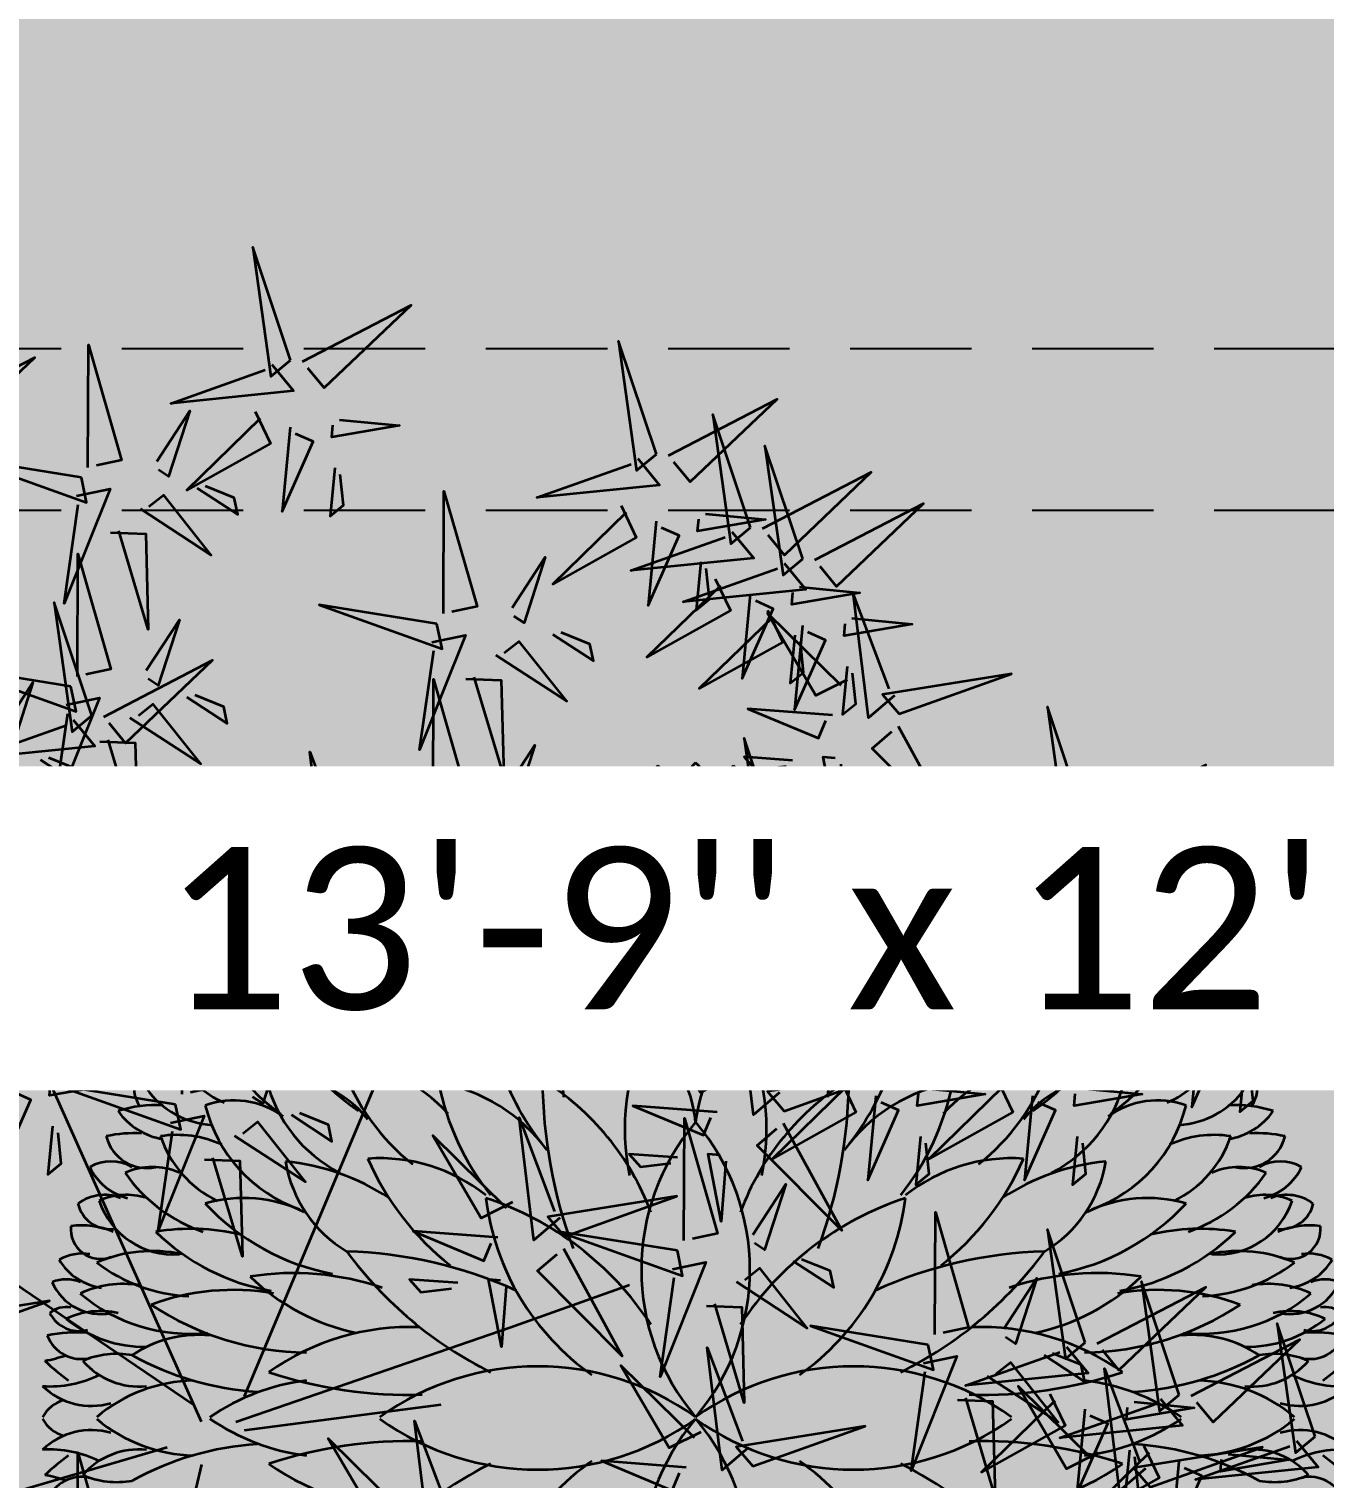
# Model space of a CAD drawing. Header units: millimetres. Extents: x -620 to 116137, y -21481 to 17762.
# Drawn here: x 4790 to 5590, y 6544 to 7439 of the extents above; entities that cross this region are included whole.
import ezdxf

# ---------------------------------------------------------------- set-up
doc = ezdxf.new("R2010")
doc.units = ezdxf.units.MM
doc.header["$LTSCALE"] = 150
doc.linetypes.add('1625_East Villa$0$DASHED', pattern=[0.75, 0.5, -0.25])
for name, color, linetype in [('1625_East Villa$0$ad-Elevation 10', 8, 'Continuous'), ('1625_East Villa$0$ad-Furniture', 8, 'Continuous'), ('1625_East Villa$0$ad-Text main', 7, 'Continuous')]:
    doc.layers.add(name, color=color, linetype=linetype)
doc.layers.add('1625_East Villa$0$ad-Landscape', color=7, linetype='Continuous', lineweight=35, true_color=0x007f00)
doc.layers.add('1625_East Villa$0$ad-Landscape 2', color=7, linetype='Continuous', lineweight=35, true_color=0x264c00)
doc.styles.add('1625_East Villa$0$Standard', font='calibril.ttf')

# ---------------------------------------------------------------- blocks, each defined once
blk = doc.blocks.new('1625_East Villa$0$bamboo')
at = {"layer": '1625_East Villa$0$ad-Landscape 2'}
for p, q in [((43.5, 73), (278.2, 631.2)), ((-12.4, 39.5), (-247.1, 564.2)), ((-23.6, 61.9), (-370, 296.3)), ((390, 162.3), (546.4, 218.1)), ((32.3, 39.5), (390, 162.3)), ((43.5, 28.4), (300.5, 61.9)), ((-57.1, 6), (-247.1, -49.8)), ((-12.4, -16.3), (-113, -440.5))]:
    blk.add_line(p, q, dxfattribs=at)
for points in [[(103.7, 1424.7), (54.4, 1572.3), (77.9, 1403.4), (103.7, 1424.7)], [(119.4, 1423.2), (261.4, 1496.7), (147.9, 1388.7), (126.6, 1414.5)], [(-160.7, 1284.9), (-160, 1444.8), (-116.9, 1294.1), (-149.7, 1287.2)], [(581.6, 1302), (532.2, 1449.6), (555.7, 1280.7), (581.6, 1302)], [(-372, 1355), (-230.1, 1428.5), (-343.6, 1320.5), (-364.9, 1346.4)], [(79.4, 1419.1), (107.8, 1384.6), (-52.4, 1368.4), (70.8, 1412)], [(597.3, 1300.4), (739.2, 1374), (625.7, 1265.9), (604.4, 1291.8)], [(-70.9, 1292.4), (-27.7, 1358.5), (-55.4, 1272.9), (-68.6, 1281.5)], [(57.7, 1357.7), (77.5, 1316.1), (-31.5, 1255.3), (64.8, 1349.1)], [(167.7, 1347.1), (246.3, 1339.5), (157.6, 1324.2), (159.1, 1340)], [(704.4, 1206.5), (655.1, 1354.1), (678.6, 1185.2), (704.4, 1206.5)], [(103.3, 1337.4), (92.8, 1227.4), (133.3, 1318.7), (110.4, 1328.8)], [(772.7, 1165.6), (723.3, 1313.2), (746.9, 1144.3), (772.7, 1165.6)], [(-169.3, 1271.7), (-323, 1296.4), (-162.4, 1238.9), (-169.3, 1271.7)], [(557.2, 1296.4), (585.7, 1261.9), (425.4, 1245.7), (548.6, 1289.3)], [(161.7, 1284.2), (155.7, 1221.3), (172.9, 1235.5), (168.8, 1275.6)], [(720.2, 1205), (862.1, 1278.5), (748.6, 1170.5), (727.3, 1196.4)], [(-175.7, 1247.6), (-131.9, 1256.8), (-191.9, 1107.3), (-173.4, 1236.6)], [(-92.2, 1230.9), (0.4, 1170.5), (-61.7, 1248.7), (-81.3, 1233.2)], [(-18, 1257.9), (35, 1223.4), (30.4, 1245.3), (-7, 1260.2)], [(303.5, 1094), (304.2, 1253.9), (347.3, 1103.2), (314.4, 1096.3)], [(535.5, 1235), (555.3, 1193.4), (446.4, 1132.5), (542.6, 1226.4)], [(788.4, 1164.1), (930.3, 1237.6), (816.9, 1129.6), (795.5, 1155.5)], [(581.2, 1214.7), (570.7, 1104.6), (611.1, 1195.9), (588.3, 1206.1)], [(645.6, 1224.3), (724.2, 1216.7), (635.4, 1201.5), (637, 1217.2)], [(-131.4, 1199.8), (-85.3, 1198.1), (-81.9, 1073.4), (-120.4, 1202.1)], [(680.1, 1200.9), (708.6, 1166.4), (548.3, 1150.2), (671.5, 1193.8)], [(-174.3, 1012.2), (-173.7, 1172.1), (-130.6, 1021.4), (-163.4, 1014.5)], [(393.3, 1101.5), (436.5, 1167.6), (408.8, 1082), (395.6, 1090.6)], [(748.4, 1160), (776.8, 1125.5), (616.6, 1109.3), (739.8, 1152.9)], [(639.6, 1161.5), (633.5, 1098.6), (650.8, 1112.8), (646.7, 1152.8)], [(658.4, 1139.6), (678.2, 1098), (569.2, 1037.1), (665.5, 1130.9)], [(704, 1119.3), (693.5, 1009.2), (734, 1100.5), (711.2, 1110.6)], [(768.4, 1128.9), (847.1, 1121.3), (758.3, 1106.1), (759.8, 1121.8)], [(892.5, 987.3), (858.6, 958.2), (839.1, 1118), (885.2, 995.8)], [(-155.7, 961.1), (-205, 1108.7), (-181.5, 939.8), (-155.7, 961.1)], [(294.9, 1080.8), (141.2, 1105.5), (301.8, 1048), (294.9, 1080.8)], [(726.6, 1098.6), (746.5, 1057), (637.5, 996.2), (733.8, 1090)], [(-84.5, 1019.7), (-41.3, 1085.8), (-69, 1000.1), (-82.2, 1008.8)], [(830.7, 1007.8), (789.5, 987.1), (726.4, 1094.8), (822.2, 1000.5)], [(772.3, 1078.4), (761.8, 968.3), (802.3, 1059.6), (779.4, 1069.7)], [(836.7, 1088), (915.3, 1080.4), (826.6, 1065.2), (828.1, 1080.9)], [(288.5, 1056.7), (332.3, 1065.9), (272.3, 916.4), (290.8, 1045.7)], [(446.2, 1067), (499.2, 1032.5), (494.6, 1054.4), (457.2, 1069.3)], [(762.4, 1066), (756.4, 1003.1), (773.6, 1017.3), (769.5, 1057.4)], [(372, 1040), (464.6, 979.6), (402.5, 1057.8), (382.9, 1042.3)], [(-183, 999), (-336.7, 1023.7), (-176.1, 966.2), (-183, 999)], [(-140, 959.5), (2, 1033.1), (-111.5, 925), (-132.8, 950.9)], [(830.7, 1025.1), (824.7, 962.2), (841.9, 976.4), (837.8, 1016.5)], [(-275.7, 937.9), (-232.5, 1004), (-260.1, 918.3), (-273.4, 927)], [(289.9, 848.6), (290.5, 1008.4), (333.6, 857.8), (300.8, 850.9)], [(332.8, 1008.9), (378.9, 1007.2), (382.3, 882.5), (343.8, 1011.2)], [(898.5, 963.1), (1045.1, 1015.5), (876.7, 988.5), (898.5, 963.1)], [(-189.3, 974.8), (-145.6, 984), (-205.5, 834.6), (-187, 963.9)], [(-31.6, 985.2), (21.3, 950.7), (16.7, 972.5), (-20.7, 987.5)], [(-105.9, 958.2), (-13.2, 897.8), (-75.4, 976), (-94.9, 960.5)], [(811.3, 961.7), (701, 970), (793.1, 931.4), (802.8, 954.4)], [(1141.3, 824.7), (1092, 972.3), (1115.5, 803.4), (1141.3, 824.7)], [(-180, 955.5), (-151.6, 921), (-311.8, 904.8), (-188.6, 948.4)], [(897.3, 947.3), (973.8, 807), (863.4, 918.2), (888.9, 940.1)], [(-145, 927.1), (-99, 925.4), (-95.6, 800.6), (-134.1, 929.4)], [(745.4, 783.8), (696, 931.4), (719.6, 762.5), (745.4, 783.8)], [(182.5, 782.8), (148.6, 753.6), (129.1, 913.5), (175.2, 791.2)], [(379.6, 856.1), (422.9, 922.2), (395.2, 836.5), (381.9, 845.1)], [(-297, 876.4), (-204.4, 816), (-266.5, 894.2), (-286.1, 878.7)], [(-201.7, 894.1), (-181.9, 852.5), (-290.9, 791.6), (-194.6, 885.5)], [(-222.7, 903.4), (-169.8, 868.9), (-174.4, 890.7), (-211.8, 905.7)], [(120.7, 803.3), (79.5, 782.6), (16.5, 890.3), (112.2, 796)], [(759.2, 902.3), (696.2, 907), (710.8, 890.1), (750.8, 895)], [(822.2, 897.5), (816.2, 818.8), (799.2, 907.2), (815, 906)], [(1157.1, 823.2), (1299, 896.7), (1185.5, 788.7), (1164.2, 814.6)], [(-156.1, 873.8), (-166.6, 763.7), (-126.1, 855), (-149, 865.2)], [(-91.7, 883.5), (-13.1, 875.8), (-101.8, 860.6), (-100.3, 876.4)], [(564.8, 755.5), (530.9, 726.4), (511.4, 886.2), (557.5, 764)], [(281.2, 835.4), (127.5, 860.1), (288.1, 802.6), (281.2, 835.4)], [(503, 776), (461.8, 755.3), (398.7, 863), (494.5, 768.7)], [(761.1, 782.3), (903, 855.8), (789.6, 747.8), (768.2, 773.7)], [(-97.7, 820.6), (-103.7, 757.7), (-86.5, 771.9), (-90.6, 811.9)], [(274.9, 811.2), (318.6, 820.4), (258.7, 670.9), (277.2, 800.3)], [(432.6, 821.6), (485.5, 787.1), (480.9, 808.9), (443.5, 823.9)], [(1117, 819.1), (1145.4, 784.6), (985.2, 768.4), (1108.4, 812)], [(188.6, 758.6), (335.2, 810.9), (166.8, 784), (188.6, 758.6)], [(358.3, 794.5), (451, 734.2), (388.8, 812.4), (369.3, 796.8)], [(1291.5, 647.4), (1242.1, 795), (1265.7, 626.1), (1291.5, 647.4)], [(-199.8, 660.1), (-233.7, 630.9), (-253.2, 790.8), (-207, 668.5)], [(570.9, 731.3), (717.4, 783.7), (549, 756.7), (570.9, 731.3)], [(721.1, 778.2), (749.5, 743.7), (589.3, 727.5), (712.5, 771.1)], [(101.4, 757.2), (-8.9, 765.5), (83.2, 726.9), (92.9, 749.9)], [(319.2, 763.5), (365.2, 761.8), (368.6, 637), (330.1, 765.8)], [(1095.3, 757.7), (1115.1, 716.2), (1006.1, 655.3), (1102.4, 749.1)], [(187.4, 742.8), (263.8, 602.4), (153.5, 713.7), (178.9, 735.5)], [(483.6, 729.9), (373.4, 738.2), (465.5, 699.6), (475.2, 722.6)], [(1205.3, 747.1), (1283.9, 739.5), (1195.2, 724.3), (1196.7, 740)], [(1140.9, 737.5), (1130.4, 627.4), (1170.9, 718.7), (1148, 728.8)], [(1307.2, 645.9), (1449.1, 719.5), (1335.7, 611.4), (1314.3, 637.3)], [(49.3, 697.7), (-13.7, 702.5), (0.8, 685.5), (40.8, 690.4)], [(112.3, 693), (106.3, 614.2), (89.3, 702.6), (105, 701.5)], [(569.7, 715.5), (646.1, 575.2), (535.8, 686.4), (561.2, 708.3)], [(699.3, 716.8), (719.2, 675.2), (610.2, 614.4), (706.4, 708.2)], [(809.4, 706.2), (888, 698.6), (799.3, 683.4), (800.8, 699.1)], [(-193.7, 635.8), (-47.1, 688.2), (-215.5, 661.2), (-193.7, 635.8)], [(745, 696.6), (734.5, 586.5), (774.9, 677.8), (752.1, 687.9)], [(868.3, 552), (818.9, 699.6), (842.4, 530.7), (868.3, 552)], [(1073.1, 552), (1023.7, 699.6), (1047.2, 530.7), (1073.1, 552)], [(1199.3, 684.2), (1193.3, 621.3), (1210.5, 635.5), (1206.4, 675.6)], [(431.6, 670.5), (368.6, 675.2), (383.1, 658.2), (423.1, 663.2)], [(494.6, 665.7), (488.6, 587), (471.6, 675.4), (487.3, 674.2)], [(803.4, 643.3), (797.4, 580.4), (814.6, 594.6), (810.5, 634.7)], [(-249.2, 564.1), (-107.3, 637.7), (-220.7, 529.6), (-242.1, 555.5)], [(-37.8, 466.8), (-37.2, 626.6), (5.9, 476), (-26.9, 469.1)], [(1267.2, 641.9), (1295.6, 607.4), (1135.4, 591.1), (1258.6, 634.8)], [(-194.9, 620.1), (-118.4, 479.7), (-228.8, 591), (-203.4, 612.8)], [(884, 550.5), (1025.9, 624), (912.4, 516), (891.1, 541.8)], [(1088.8, 550.5), (1230.7, 624), (1117.2, 516), (1095.9, 541.8)], [(742.3, 469.2), (708.4, 440), (688.9, 599.9), (735, 477.6)], [(680.5, 489.6), (639.3, 469), (576.2, 576.7), (672, 482.3)], [(1245.4, 580.5), (1265.3, 538.9), (1156.3, 478), (1252.6, 571.9)], [(1355.5, 569.8), (1434.1, 562.2), (1345.4, 547), (1346.9, 562.7)], [(1291.1, 560.2), (1280.6, 450.1), (1321.1, 541.4), (1298.2, 551.6)], [(52, 474.3), (95.2, 540.4), (67.5, 454.7), (54.3, 463.3)], [(843.9, 546.4), (872.4, 511.9), (712.1, 495.7), (835.3, 539.3)], [(1048.7, 546.4), (1077.2, 511.9), (916.9, 495.7), (1040.1, 539.3)], [(748.4, 444.9), (894.9, 497.3), (726.5, 470.3), (748.4, 444.9)], [(1349.5, 506.9), (1343.5, 444), (1360.7, 458.2), (1356.6, 498.3)], [(-265.3, 478.4), (-275.8, 368.3), (-235.4, 459.6), (-258.2, 469.8)], [(-200.9, 488), (-122.3, 480.4), (-211, 465.2), (-209.5, 480.9)], [(-46.5, 453.6), (-200.1, 478.3), (-39.6, 420.8), (-46.5, 453.6)], [(822.2, 485), (842, 443.4), (733.1, 382.6), (829.3, 476.4)], [(932.3, 474.4), (1010.9, 466.8), (922.2, 451.6), (923.7, 467.3)], [(1027, 485), (1046.8, 443.4), (937.9, 382.6), (1034.1, 476.4)], [(1137.1, 474.4), (1215.7, 466.8), (1126.9, 451.6), (1128.4, 467.3)], [(867.9, 464.7), (857.4, 354.7), (897.8, 446), (875, 456.1)], [(1072.7, 464.7), (1062.1, 354.7), (1102.6, 446), (1079.8, 456.1)], [(-52.8, 429.4), (-9, 438.6), (-69, 289.1), (-50.5, 418.5)], [(104.9, 439.8), (157.9, 405.3), (153.3, 427.1), (115.9, 442.1)], [(455.6, 305.5), (421.7, 276.4), (402.2, 436.3), (448.3, 314)], [(661.1, 443.6), (550.9, 451.8), (643, 413.2), (652.6, 436.3)], [(617.5, 275.9), (618.2, 435.7), (661.3, 285.1), (628.5, 278.2)], [(-206.9, 425.1), (-212.9, 362.2), (-195.7, 376.4), (-199.8, 416.5)], [(30.7, 412.7), (123.3, 352.4), (61.2, 430.6), (41.6, 415)], [(747.2, 429.2), (823.6, 288.8), (713.3, 400), (738.7, 421.9)], [(393.8, 326), (352.6, 305.3), (289.5, 413), (385.3, 318.7)], [(926.3, 411.5), (920.3, 348.6), (937.5, 362.8), (933.4, 402.9)], [(1131.1, 411.5), (1125, 348.6), (1142.3, 362.8), (1138.2, 402.9)], [(-8.5, 381.7), (37.5, 380), (40.9, 255.2), (2.4, 384)], [(609.1, 384.1), (546.1, 388.8), (560.6, 371.9), (600.6, 376.8)], [(672.1, 379.4), (666.1, 300.6), (649, 389), (664.8, 387.8)], [(707.3, 283.4), (750.5, 349.5), (722.8, 263.8), (709.6, 272.4)], [(461.7, 281.3), (608.2, 333.7), (439.8, 306.7), (461.7, 281.3)], [(945.2, 153.2), (945.8, 313), (988.9, 162.4), (956.1, 155.5)], [(374.4, 279.9), (264.1, 288.2), (356.3, 249.6), (365.9, 272.6)], [(608.9, 262.7), (455.2, 287.4), (615.8, 229.9), (608.9, 262.7)], [(1141.3, 142.9), (1092, 290.5), (1115.5, 121.6), (1141.3, 142.9)], [(460.4, 265.6), (536.9, 125.2), (426.5, 236.4), (452, 258.3)], [(602.5, 238.5), (646.3, 247.7), (586.3, 98.2), (604.8, 227.6)], [(760.2, 248.9), (813.2, 214.4), (808.6, 236.2), (771.2, 251.2)], [(686, 221.8), (778.6, 161.5), (716.5, 239.7), (696.9, 224.1)], [(322.4, 220.5), (259.3, 225.2), (273.9, 208.3), (313.9, 213.2)], [(385.4, 215.7), (379.4, 137), (362.3, 225.4), (378.1, 224.2)], [(1035, 160.6), (1078.2, 226.8), (1050.5, 141.1), (1037.3, 149.7)], [(1157.1, 141.4), (1299, 214.9), (1185.5, 106.9), (1164.2, 132.8)], [(1264.2, 74.7), (1214.8, 222.3), (1238.4, 53.4), (1264.2, 74.7)], [(-357.5, 145), (-210.9, 197.3), (-379.3, 170.3), (-357.5, 145)], [(646.8, 190.8), (692.9, 189.1), (696.3, 64.3), (657.8, 193.1)], [(936.5, 139.9), (782.9, 164.7), (943.4, 107.2), (936.5, 139.9)], [(1441.7, 20.2), (1392.3, 167.8), (1415.9, -1.1), (1441.7, 20.2)], [(701.3, 5.5), (667.4, -23.6), (647.9, 136.3), (694, 14)], [(1117, 137.3), (1145.4, 102.8), (985.2, 86.6), (1108.4, 130.2)], [(1279.9, 73.2), (1421.8, 146.8), (1308.4, 38.7), (1287, 64.6)], [(930.2, 115.8), (973.9, 125), (914, -24.5), (932.5, 104.9)], [(1013.6, 99.1), (1106.3, 38.8), (1044.2, 116.9), (1024.6, 101.4)], [(1087.9, 126.1), (1140.9, 91.6), (1136.3, 113.5), (1098.9, 128.4)], [(639.5, 26), (598.3, 5.3), (535.3, 113), (631, 18.7)], [(1220.1, -21.7), (1186.2, -50.9), (1166.7, 109), (1212.8, -13.3)], [(1095.3, 76), (1115.1, 34.4), (1006.1, -26.5), (1102.4, 67.3)], [(1158.3, -1.3), (1117.1, -21.9), (1054.1, 85.8), (1149.8, -8.5)], [(974.5, 68.1), (1020.5, 66.3), (1023.9, -58.4), (985.4, 70.4)], [(1239.9, 69.2), (1268.3, 34.7), (1108.1, 18.4), (1231.3, 62.1)], [(1205.3, 65.3), (1283.9, 57.7), (1195.2, 42.5), (1196.7, 58.2)], [(319, -89.9), (285.1, -119.1), (265.6, 40.8), (311.8, -81.4)], [(1140.9, 55.7), (1130.4, -54.4), (1170.9, 36.9), (1148, 47)], [(707.4, -18.7), (854, 33.7), (685.6, 6.7), (707.4, -18.7)], [(257.2, -69.4), (216.1, -90.1), (153, 17.6), (248.8, -76.7)], [(1218.1, 7.8), (1238, -33.8), (1129, -94.7), (1225.2, -0.8)], [(1199.3, 2.4), (1193.3, -60.5), (1210.5, -46.3), (1206.4, -6.2)], [(1226.2, -46), (1372.8, 6.4), (1204.4, -20.6), (1226.2, -46)], [(1417.4, 14.6), (1445.8, -19.9), (1285.6, -36.1), (1408.7, 7.5)], [(-174.3, -160.5), (-173.7, -0.6), (-130.6, -151.3), (-163.4, -158.2)], [(620.2, -20.1), (509.9, -11.8), (602, -50.4), (611.7, -27.3)], [(1263.8, -12.5), (1253.3, -122.6), (1293.7, -31.3), (1270.9, -21.1)], [(1328.2, -2.9), (1406.8, -10.5), (1318.1, -25.7), (1319.6, -10)]]:
    blk.add_lwpolyline(points, dxfattribs=at)
blk = doc.blocks.new('1625_East Villa$0$A$C7DA81DBD')
at = {"layer": '1625_East Villa$0$ad-Landscape'}
for centre, radius, start, end in [((0.3234, 3.905), 0.4767, 132.73866, 179.56243), ((-0.6413, 3.9243), 0.3417, 140.17932, 198.67463), ((-1.1804, 3.4536), 0.743, 47.03228, 68.14061), ((-0.1425, 3.9552), 0.5349, 155.19049, 195.20682), ((-0.9056, 3.6412), 0.6057, 24.0272, 62.73054), ((-0.2663, 4.0457), 0.2252, 130.84427, 173.75905), ((-0.4908, 4.0166), 0.2139, 30.41563, 68.82996), ((-0.0961, 4.0625), 0.2274, 130.93347, 187.27283), ((-0.4137, 3.9807), 0.3046, 17.09734, 56.39496), ((5.8663, 2.673), 7.168, 168.75967, 170.83335), ((-1.3268, 3.7443), 0.3576, 14.37957, 65.67824), ((0.4847, 3.8253), 0.8385, 164.13269, 202.27743), ((-0.4664, 3.7254), 0.3595, 3.05127, 66.29439), ((-1.0337, 3.8696), 0.5516, 170.48559, 205.45287), ((-1.7595, 3.3631), 0.6247, 31.25767, 73.08831), ((-1.0529, 3.8878), 0.3429, 154.82228, 186.10535), ((-1.4147, 3.7701), 0.2686, 35.04222, 78.95985), ((-1.4522, 3.7508), 0.3106, 153.81915, 198.78711), ((-1.8213, 3.5993), 0.3023, 36.32124, 72.6008), ((0.6722, 3.3341), 0.8727, 140.39412, 176.99618), ((-2.4444, 2.7002), 1.2047, 39.61762, 65.52562), ((-0.4659, 3.9514), 1.4875, 185.97252, 202.70743), ((-0.2113, 3.764), 1.0157, 176.98112, 215.15022), ((-1.383, 3.3555), 0.488, 27.43755, 71.18261), ((0.7845, 3.7974), 1.7654, 178.75477, 198.61147), ((-1.3701, 3.1096), 0.824, 23.21959, 61.77969), ((0.8101, 3.7172), 1.4584, 175.33806, 205.55583), ((-0.8731, 3.3135), 0.5704, 6.67232, 66.26868), ((-1.6924, 3.6508), 0.4098, 172.3277, 203.61076), ((-2.1581, 3.3546), 0.3559, 46.86291, 80.36915), ((-1.7238, 2.9221), 0.7346, 40.38662, 76.09196), ((-0.5792, 3.7449), 0.9742, 186.46688, 241.65563), ((-2.1061, 3.4684), 0.2887, 169.0778, 214.64065), ((-2.4029, 3.194), 0.3293, 46.24511, 87.68542), ((-2.2394, 2.9434), 0.5806, 48.33638, 86.67487), ((-0.9147, 3.7961), 1.3196, 191.93886, 206.21864), ((1.7398, 3.1245), 2.0667, 169.32144, 184.04788), ((-0.8762, 2.8295), 0.8955, 11.96194, 49.21126), ((-2.6219, 2.7574), 0.6207, 49.77589, 86.93335), ((-2.1285, 3.3962), 0.4606, 182.36478, 225.58317), ((-0.4879, 3.7225), 1.408, 194.08678, 230.75178), ((-1.8961, 2.6169), 0.7641, 47.38545, 86.81155), ((0.2948, 3.161), 1.349, 172.2305, 210.01298), ((-1.4049, 2.5545), 0.8684, 18.68778, 65.28391), ((-2.4584, 3.1948), 0.2887, 169.0778, 214.64065), ((-3.0457, 2.0047), 1.2814, 66.14352, 76.28476), ((-2.2078, 2.5037), 0.7304, 50.8151, 91.05063), ((-1.0136, 3.5245), 1.2421, 193.52703, 228.39805), ((2.889, 3.1417), 3.5018, 179.98243, 192.00519), ((-0.9142, 2.3228), 0.8735, 31.40487, 69.8192), ((-2.5541, 3.0699), 0.3719, 177.60187, 227.96098), ((-3.0549, 2.2322), 0.863, 51.02378, 81.38718), ((-2.4357, 2.4238), 0.6427, 63.07607, 102.38547), ((-1.9988, 3.0323), 0.5442, 178.24862, 230.68038), ((0.4533, 2.5144), 0.6755, 132.16499, 188.60831), ((-2.9291, 2.9329), 0.15, 177.47025, 233.80961), ((-3.0253, 2.6704), 0.2744, 57.97543, 101.26619), ((0.5421, 2.9513), 1.9362, 179.73155, 217.41149), ((-1.6974, 2.079), 0.9321, 21.01467, 71.00855), ((-2.8327, 2.8868), 0.3555, 186.20703, 235.71806), ((-3.2048, 2.0899), 0.7587, 53.84333, 88.58495), ((-0.4415, 3.0214), 1.4626, 184.53972, 217.07204), ((-2.0257, 2.069), 0.8461, 38.49282, 81.42911), ((-2.8129, 2.1522), 0.6446, 39.15642, 87.78171), ((-1.3292, 3.2587), 1.5303, 197.59049, 235.74559), ((-2.4021, 1.9593), 0.8207, 45.12287, 85.9267), ((-1.4468, 2.8141), 0.8978, 182.30093, 220.50756), ((-3.255, 2.3074), 0.3987, 70.94104, 97.72728), ((-4.7109, 2.1806), 1.4962, 14.55365, 20.41362), ((-3.2185, 2.5369), 0.186, 168.23624, 240.99446), ((-3.387, 2.0873), 0.4877, 50.8294, 91.59888), ((-3.0882, 1.8014), 0.7945, 52.47186, 91.55185), ((-2.167, 2.7765), 0.9598, 190.85815, 236.55055), ((1.1102, 2.3286), 1.9834, 172.86966, 187.13034), ((-1.1439, 1.6998), 0.9279, 34.91657, 71.05051), ((-3.3252, 2.438), 0.1695, 170.71369, 216.27653), ((-3.4542, 2.3019), 0.1679, 59.89017, 103.18093), ((0.9729, 1.8753), 1.4339, 153.15977, 192.1138), ((-0.9472, 1.8177), 0.9527, 6.22136, 47.73687), ((-3.4098, 2.3203), 0.1483, 166.0967, 261.70295), ((-3.5474, 1.9775), 0.3785, 53.8191, 90.95416), ((-3.2095, 2.1093), 0.2729, 35.39886, 122.15517), ((-2.8672, 2.5356), 0.5252, 201.8257, 248.02813), ((-2.3006, 1.3581), 0.9275, 41.73929, 89.82837), ((-0.9565, 2.7668), 1.425, 199.73306, 231.77211), ((-3.6227, 2.031), 0.1831, 51.14247, 102.0713), ((-3.4132, 2.1554), 0.2388, 166.75476, 212.31761), ((-3.3241, 1.386), 0.7926, 85.56631, 108.01228), ((-2.6751, 1.5084), 0.6953, 38.28249, 99.3433), ((-1.8936, 2.412), 0.9205, 193.66836, 242.88227), ((-1.856, 1.0904), 1.1017, 36.03906, 80.26816), ((-0.0127, 2.4992), 1.6882, 191.02849, 218.56329), ((-1.8918, 0.7397), 1.7085, 20.47463, 58.37181), ((2.2619, 2.2221), 3.2578, 180.48635, 200.14254), ((-3.104, 2.4748), 0.5733, 215.76353, 266.37343), ((-3.5079, 1.2176), 0.814, 86.76384, 107.52222), ((-3.3942, 2.2431), 0.4369, 214.78481, 261.07296), ((-3.0021, 1.5187), 0.5438, 53.77897, 109.79803), ((-2.2585, 2.2572), 0.9551, 193.74281, 250.74014), ((1.1235, 0.9635), 1.4762, 139.56784, 220.43216), ((-3.6458, 0.9704), 0.8788, 87.00257, 102.07341), ((-3.5663, 1.8937), 0.2709, 193.65461, 282.44901), ((-3.3701, 1.1333), 0.7046, 65.60352, 98.75304), ((-2.7888, 2.0624), 0.7268, 198.67082, 243.79699), ((-3.799, 1.3868), 0.2788, 60.36234, 119.63766), ((-3.6025, 1.7876), 0.3701, 205.36372, 256.0362), ((-3.5309, 1.1863), 0.4429, 66.56317, 113.43683), ((-2.8127, 0.1703), 1.5025, 56.86683, 84.37468), ((-1.8408, 1.8007), 0.8356, 189.30481, 239.3197), ((-2.0528, 0.5755), 1.111, 51.64981, 93.95156), ((-0.5036, 2.3877), 1.7715, 203.40985, 232.04459), ((-2.8723, 2.1694), 1.0147, 214.6416, 251.06237), ((-3.8429, 1.1634), 0.2852, 68.35462, 126.71622), ((-3.6986, 1.0203), 0.4283, 72.41068, 114.40253), ((-2.935, 0.5362), 0.8919, 63.91881, 106.35993), ((0.278, 1.6321), 1.6541, 187.07097, 234.85412), ((-2.0051, -0.5207), 2.0521, 33.36445, 71.77879), ((-3.8061, 1.4393), 0.2126, 192.8534, 276.06864), ((-3.3934, 1.5704), 0.508, 198.36566, 274.36285), ((-2.0704, 2.4383), 1.5297, 223.15526, 259.12002), ((-3.867, 1.2266), 0.1934, 174.18666, 290.59598), ((-3.9905, 0.7068), 0.5437, 67.64575, 97.28341), ((-3.2785, -0.1985), 1.4267, 76.95691, 99.25489), ((-2.5206, 2.2177), 1.411, 225.5947, 260.34135), ((-3.9828, 0.7528), 0.3143, 81.59333, 119.16505), ((-3.5292, 0.1698), 0.9139, 78.01728, 113.3144), ((-0.1824, 2.6175), 2.5892, 216.37093, 243.62041), ((-2.3551, -1.8074), 2.8907, 65.67414, 88.25794), ((-3.8058, 1.2269), 0.3858, 211.15088, 261.88723), ((-3.2424, 1.8545), 1.0655, 232.5105, 267.25212), ((-4.09, 0.6654), 0.2348, 66.95459, 113.04541), ((-3.8641, 1.0224), 0.3477, 203.91838, 280.78741), ((-3.7147, 0.1925), 0.678, 81.55573, 114.70525), ((-2.6118, -0.8298), 1.7705, 71.06869, 99.21005), ((-1.9143, 1.938), 1.4152, 226.12226, 258.10878), ((-3.2885, 1.64), 1.0932, 229.52167, 276.17194), ((-3.0057, -0.698), 1.5293, 80.07303, 110.39202), ((-4.09, 0.5543), 0.1658, 79.35441, 130.28324), ((-4.0065, 0.7788), 0.2144, 207.19351, 284.68974), ((-3.8679, 0.1672), 0.5263, 77.39124, 114.96296), ((-2.5064, 2.2982), 1.8728, 236.55296, 269.35046), ((-3.5803, 1.2652), 0.8033, 230.61412, 270.78978), ((-1.8532, -0.9988), 1.5896, 87.80694, 125.34258), ((-4.0211, -0.3309), 0.8867, 85.54152, 102.47041), ((-3.9905, 0.6212), 0.2383, 201.22812, 283.00293), ((-3.2335, -0.2213), 0.7603, 84.12058, 124.2254), ((-3.7607, -0.1513), 0.5674, 79.89405, 113.04357), ((-0.278, -1.6321), 1.6541, 7.07097, 54.85412)]:
    blk.add_arc(centre, radius, start, end, dxfattribs=at)
at = {"layer": '1625_East Villa$0$ad-Landscape 2'}
for centre, radius, start, end in [((-0.3234, 3.905), 0.4767, 0.43757, 47.26134), ((0.4137, 3.9807), 0.3046, 123.60504, 162.90266), ((0.0961, 4.0625), 0.2274, 352.72717, 49.06653), ((0.4908, 4.0166), 0.2139, 111.17004, 149.58437), ((0.9056, 3.6412), 0.6057, 117.26946, 155.9728), ((0.2663, 4.0457), 0.2252, 6.24095, 49.15573), ((0.1425, 3.9552), 0.5349, 344.79318, 24.80951), ((1.1804, 3.4536), 0.743, 111.85939, 132.96772), ((0.6413, 3.9243), 0.3417, 341.32537, 39.82068), ((0.4664, 3.7254), 0.3595, 113.70561, 176.94873), ((-0.4847, 3.8253), 0.8385, 337.72257, 15.86731), ((1.3268, 3.7443), 0.3576, 114.32176, 165.62043), ((-5.8663, 2.673), 7.168, 9.16665, 11.24033), ((1.4147, 3.7701), 0.2686, 101.04015, 144.95778), ((1.7595, 3.3631), 0.6247, 106.91169, 148.74233), ((1.0529, 3.8878), 0.3429, 353.89465, 25.17772), ((1.0337, 3.8696), 0.5516, 334.54713, 9.51441), ((-0.6722, 3.3341), 0.8727, 3.00382, 39.60588), ((1.8213, 3.5993), 0.3023, 107.3992, 143.67876), ((1.4522, 3.7508), 0.3106, 341.21289, 26.18085), ((0.8731, 3.3135), 0.5704, 113.73132, 173.32768), ((-0.8101, 3.7172), 1.4584, 334.44417, 4.66194), ((1.3701, 3.1096), 0.824, 118.22031, 156.78041), ((-0.7845, 3.7974), 1.7654, 341.38853, 1.24523), ((1.383, 3.3555), 0.488, 108.81739, 152.56245), ((0.2113, 3.764), 1.0157, 324.84978, 3.01888), ((2.4444, 2.7002), 1.2047, 114.47438, 140.38238), ((0.4659, 3.9514), 1.4875, 337.29257, 354.02748), ((2.1581, 3.3546), 0.3559, 99.63085, 133.13709), ((1.6924, 3.6508), 0.4098, 336.38924, 7.6723), ((0.5792, 3.7449), 0.9742, 298.34437, 353.53312), ((1.7238, 2.9221), 0.7346, 103.90804, 139.61338), ((0.8762, 2.8295), 0.8955, 130.78874, 168.03806), ((-1.7398, 3.1245), 2.0667, 355.95212, 10.67856), ((2.2394, 2.9434), 0.5806, 93.32513, 131.66362), ((0.9147, 3.7961), 1.3196, 333.78136, 348.06114), ((2.4029, 3.194), 0.3293, 92.31458, 133.75489), ((2.1061, 3.4684), 0.2887, 325.35935, 10.9222), ((1.4049, 2.5545), 0.8684, 114.71609, 161.31222), ((-0.2948, 3.161), 1.349, 329.98702, 7.7695), ((0.4879, 3.7225), 1.408, 309.24822, 345.91322), ((1.8961, 2.6169), 0.7641, 93.18845, 132.61455), ((2.6219, 2.7574), 0.6207, 93.06665, 130.22411), ((2.1285, 3.3962), 0.4606, 314.41683, 357.63522), ((2.2078, 2.5037), 0.7304, 88.94937, 129.1849), ((1.0136, 3.5245), 1.2421, 311.60195, 346.47297), ((3.0457, 2.0047), 1.2814, 103.71524, 113.85648), ((2.4584, 3.1948), 0.2887, 325.35935, 10.9222), ((0.9142, 2.3228), 0.8735, 110.1808, 148.59513), ((-2.889, 3.1417), 3.5018, 347.99481, 0.01757), ((-0.4533, 2.5144), 0.6755, 351.39169, 47.83501), ((2.4357, 2.4238), 0.6427, 77.61453, 116.92393), ((1.9988, 3.0323), 0.5442, 309.31962, 1.75138), ((3.0549, 2.2322), 0.863, 98.61282, 128.97622), ((2.5541, 3.0699), 0.3719, 312.03902, 2.39813), ((1.6974, 2.079), 0.9321, 108.99145, 158.98533), ((-0.5421, 2.9513), 1.9362, 322.58851, 0.26845), ((3.0253, 2.6704), 0.2744, 78.73381, 122.02457), ((2.9291, 2.9329), 0.15, 306.19039, 2.52975), ((2.0257, 2.069), 0.8461, 98.57089, 141.50718), ((0.4415, 3.0214), 1.4626, 322.92796, 355.46028), ((3.2048, 2.0899), 0.7587, 91.41505, 126.15667), ((2.8327, 2.8868), 0.3555, 304.28194, 353.79297), ((2.4021, 1.9593), 0.8207, 94.0733, 134.87713), ((1.4468, 2.8141), 0.8978, 319.49244, 357.69907), ((1.3292, 3.2587), 1.5303, 304.25441, 342.40951), ((2.8129, 2.1522), 0.6446, 92.21829, 140.84358), ((3.255, 2.3074), 0.3987, 82.27272, 109.05896), ((4.7109, 2.1806), 1.4962, 159.58638, 165.44635), ((1.1439, 1.6998), 0.9279, 108.94949, 145.08343), ((-1.1102, 2.3286), 1.9834, 352.86966, 7.13034), ((3.0882, 1.8014), 0.7945, 88.44815, 127.52814), ((2.167, 2.7765), 0.9598, 303.44945, 349.14185), ((3.387, 2.0873), 0.4877, 88.40112, 129.1706), ((3.2185, 2.5369), 0.186, 299.00554, 11.76376), ((0.9472, 1.8177), 0.9527, 132.26313, 173.77864), ((-0.9729, 1.8753), 1.4339, 347.8862, 26.84023), ((3.4542, 2.3019), 0.1679, 76.81907, 120.10983), ((3.3252, 2.438), 0.1695, 323.72347, 9.28631), ((3.2095, 2.1093), 0.2729, 57.84483, 144.60114), ((3.5474, 1.9775), 0.3785, 89.04584, 126.1809), ((3.4098, 2.3203), 0.1483, 278.29705, 13.9033), ((2.3006, 1.3581), 0.9275, 90.17163, 138.26071), ((0.9565, 2.7668), 1.425, 308.22789, 340.26694), ((2.8672, 2.5356), 0.5252, 291.97187, 338.1743), ((1.8918, 0.7397), 1.7085, 121.62819, 159.52537), ((-2.2619, 2.2221), 3.2578, 339.85746, 359.51365), ((1.856, 1.0904), 1.1017, 99.73184, 143.96094), ((0.0127, 2.4992), 1.6882, 321.43671, 348.97151), ((2.6751, 1.5084), 0.6953, 80.6567, 141.71751), ((1.8936, 2.412), 0.9205, 297.11773, 346.33164), ((3.3241, 1.386), 0.7926, 71.98772, 94.43369), ((3.6227, 2.031), 0.1831, 77.9287, 128.85753), ((3.4132, 2.1554), 0.2388, 327.68239, 13.24524), ((3.104, 2.4748), 0.5733, 273.62657, 324.23647), ((2.2585, 2.2572), 0.9551, 289.25986, 346.25719), ((3.0021, 1.5187), 0.5438, 70.20197, 126.22103), ((3.5079, 1.2176), 0.814, 72.47778, 93.23616), ((3.3942, 2.2431), 0.4369, 278.92704, 325.21519), ((-1.1235, 0.9635), 1.4762, 319.56784, 40.43216), ((3.3701, 1.1333), 0.7046, 81.24696, 114.39648), ((2.7888, 2.0624), 0.7268, 296.20301, 341.32918), ((3.5663, 1.8937), 0.2709, 257.55099, 346.34539), ((3.6458, 0.9704), 0.8788, 77.92659, 92.99743), ((2.0528, 0.5755), 1.111, 86.04844, 128.35019), ((0.5036, 2.3877), 1.7715, 307.95541, 336.59015), ((2.8127, 0.1703), 1.5025, 95.62532, 123.13317), ((1.8408, 1.8007), 0.8356, 300.6803, 350.69519), ((3.5309, 1.1863), 0.4429, 66.56317, 113.43683), ((3.799, 1.3868), 0.2788, 60.36234, 119.63766), ((3.6025, 1.7876), 0.3701, 283.9638, 334.63628), ((2.8723, 2.1694), 1.0147, 288.93763, 325.3584), ((2.0051, -0.5207), 2.0521, 108.22121, 146.63555), ((-0.278, 1.6321), 1.6541, 305.14588, 352.92903), ((2.935, 0.5362), 0.8919, 73.64007, 116.08119), ((3.6986, 1.0203), 0.4283, 65.59747, 107.58932), ((3.8429, 1.1634), 0.2852, 53.28378, 111.64538), ((2.0704, 2.4383), 1.5297, 280.87998, 316.84474), ((3.3934, 1.5704), 0.508, 265.63715, 341.63434), ((3.8061, 1.4393), 0.2126, 263.93136, 347.1466), ((3.2785, -0.1985), 1.4267, 80.74511, 103.04309), ((3.9905, 0.7068), 0.5437, 82.71659, 112.35425), ((3.867, 1.2266), 0.1934, 249.40402, 5.81334), ((2.5206, 2.2177), 1.411, 279.65865, 314.4053), ((2.3551, -1.8074), 2.8907, 91.74206, 114.32586), ((0.1824, 2.6175), 2.5892, 296.37959, 323.62907), ((3.5292, 0.1698), 0.9139, 66.6856, 101.98272), ((3.9828, 0.7528), 0.3143, 60.83495, 98.40667), ((3.2424, 1.8545), 1.0655, 272.74788, 307.4895), ((3.8058, 1.2269), 0.3858, 278.11277, 328.84912), ((2.6118, -0.8298), 1.7705, 80.78995, 108.93131), ((1.9143, 1.938), 1.4152, 281.89122, 313.87774), ((3.7147, 0.1925), 0.678, 65.29475, 98.44427), ((3.8641, 1.0224), 0.3477, 259.21259, 336.08162), ((4.09, 0.6654), 0.2348, 66.95459, 113.04541), ((3.0057, -0.698), 1.5293, 69.60798, 99.92697), ((3.2885, 1.64), 1.0932, 263.82806, 310.47833), ((2.5064, 2.2982), 1.8728, 270.64954, 303.44704), ((3.8679, 0.1672), 0.5263, 65.03704, 102.60876), ((4.0065, 0.7788), 0.2144, 255.31026, 332.80649), ((4.09, 0.5543), 0.1658, 49.71676, 100.64559), ((1.8532, -0.9988), 1.5896, 54.65742, 92.19306), ((3.5803, 1.2652), 0.8033, 269.21022, 309.38588), ((3.2335, -0.2213), 0.7603, 55.7746, 95.87942), ((3.9905, 0.6212), 0.2383, 256.99707, 338.77188), ((4.0211, -0.3309), 0.8867, 77.52959, 94.45848), ((-4.487, 1.6291), 1.2847, 281.63719, 288.00047), ((-2.7222, 2.1138), 1.9478, 241.18217, 266.26036), ((2.7222, 2.1138), 1.9478, 273.73964, 298.81783), ((3.7607, -0.1513), 0.5674, 66.95643, 100.10595), ((-3.052, 1.6261), 1.72, 226.87005, 233.5161), ((-3.6164, 0.6908), 0.4865, 221.13896, 275.57028), ((-1.8634, 3.0329), 2.8823, 251.61053, 271.71734), ((-1.0264, -1.4309), 1.7659, 54.46623, 125.53377), ((1.0264, -1.4309), 1.7659, 54.46623, 125.53377), ((1.8634, 3.0329), 2.8823, 268.28266, 288.38947), ((3.6164, 0.6908), 0.4865, 264.42972, 318.86104), ((3.052, 1.6261), 1.72, 306.4839, 313.12995), ((-4.1975, 0.9392), 0.7339, 266.42892, 296.01705), ((-3.9266, 0.5355), 0.4565, 226.08818, 286.23686), ((-3.2407, -0.7659), 1.0093, 91.25618, 130.10548), ((-2.3531, -1.1695), 1.4234, 97.04197, 124.31969), ((2.3531, -1.1695), 1.4234, 55.68031, 82.95803), ((3.2407, -0.7659), 1.0093, 49.89452, 88.74382), ((3.9266, 0.5355), 0.4565, 253.76314, 313.91182), ((4.1975, 0.9392), 0.7339, 243.98295, 273.57108), ((-4.0462, -0.1006), 0.224, 105.31091, 151.56637), ((-4.0462, 0.1006), 0.224, 208.43363, 254.68909), ((-3.9266, -0.5355), 0.4565, 73.76314, 133.91182), ((-3.2407, 0.7659), 1.0093, 229.89452, 268.74382), ((-2.3531, 1.1695), 1.4234, 235.68031, 262.95803), ((-1.0264, 1.4309), 1.7659, 234.46623, 305.53377), ((1.1235, -0.9635), 1.4762, 139.56784, 220.43216), ((-1.1235, -0.9635), 1.4762, 319.56784, 40.43216), ((1.0264, 1.4309), 1.7659, 234.46623, 305.53377), ((2.3531, 1.1695), 1.4234, 277.04197, 304.31969), ((3.2407, 0.7659), 1.0093, 271.25618, 310.10548), ((3.9266, -0.5355), 0.4565, 46.08818, 106.23686), ((-2.7222, -2.1138), 1.9478, 93.73964, 118.81783), ((-1.8634, -3.0329), 2.8823, 88.28266, 108.38947), ((1.8634, -3.0329), 2.8823, 71.61053, 91.71734), ((2.7222, -2.1138), 1.9478, 61.18217, 86.26036), ((-4.1975, -0.9392), 0.7339, 63.98295, 93.57108), ((-3.052, -1.6261), 1.72, 126.4839, 133.12995), ((-3.6164, -0.6908), 0.4865, 84.42972, 138.86104), ((0.278, -1.6321), 1.6541, 125.14588, 172.92903), ((3.6164, -0.6908), 0.4865, 41.13896, 95.57028), ((4.1975, -0.9392), 0.7339, 86.42892, 116.01705), ((3.052, -1.6261), 1.72, 46.87005, 53.5161), ((-4.487, -1.6291), 1.2847, 71.99953, 78.36281), ((-3.7607, 0.1513), 0.5674, 246.95643, 280.10595), ((-1.8532, 0.9988), 1.5896, 234.65742, 272.19306), ((-0.1824, -2.6175), 2.5892, 116.37959, 143.62907), ((0.1824, -2.6175), 2.5892, 36.37093, 63.62041), ((1.8532, 0.9988), 1.5896, 267.80694, 305.34258), ((3.7607, 0.1513), 0.5674, 259.89405, 293.04357), ((-3.9905, -0.6212), 0.2383, 76.99707, 158.77188), ((3.9905, -0.6212), 0.2383, 21.22812, 103.00293)]:
    blk.add_arc(centre, radius, start, end, dxfattribs=at)
blk = doc.blocks.new('1625_East Villa$0$zw$DAD3')
at = {"transparency": 33554610}
h = blk.add_hatch(dxfattribs=at)
h.set_pattern_fill('DOTS', color=35, scale=20, angle=360)
h.set_pattern_definition([(360, (-800139.518, 271344.397), (15.875, 31.75), [0, -31.75])])
h.paths.add_polyline_path([(450, -2530), (2915, -2530), (2915, -450), (450, -450)])
at = {"layer": '1625_East Villa$0$ad-Elevation 10', "linetype": '1625_East Villa$0$DASHED'}
for points in [[(0, -943.33), (3365, -943.33)], [(0, -1043.33), (3365, -1043.33)]]:
    blk.add_lwpolyline(points, dxfattribs=at)
at = {"xscale": 95.10164028446887, "yscale": 95.10164028446887, "zscale": 95.10164028446887, "rotation": 359.9999999999999}
blk.add_blockref('1625_East Villa$0$A$C7DA81DBD', (1592.07, -1603.96), dxfattribs=at)
at = {"layer": '1625_East Villa$0$ad-Landscape', "linetype": 'Continuous', "xscale": 0.473259546584505, "yscale": 0.473259546584505, "zscale": 0.473259546584505, "rotation": 359.9999999999999}
blk.add_blockref('1625_East Villa$0$bamboo', (1292.6, -1624.94), dxfattribs=at)
at = {"layer": '1625_East Villa$0$ad-Text main', "insert": (1759.1, -1302.07), "char_height": 100, "width": 1547.8425, "attachment_point": 5, "style": '1625_East Villa$0$Standard', "bg_fill": 2}
blk.add_mtext("13'-9'' x 12'-10''", dxfattribs=at)
blk = doc.blocks.new('1625_East Villa$0$zw$D46D')
at = {"layer": '1625_East Villa$0$ad-Furniture'}
blk.add_blockref('1625_East Villa$0$zw$DAD3', (3610, 8185), dxfattribs=at)
blk = doc.blocks.new('1625_East Villa')
at = {"layer": '1625_East Villa$0$ad-Furniture'}
blk.add_blockref('1625_East Villa$0$zw$D46D', (0, 0), dxfattribs=at)

msp = doc.modelspace()

# ---------------------------------------------------------------- block references
msp.add_blockref('1625_East Villa', (0, 0))

doc.saveas('drawing.dxf')
